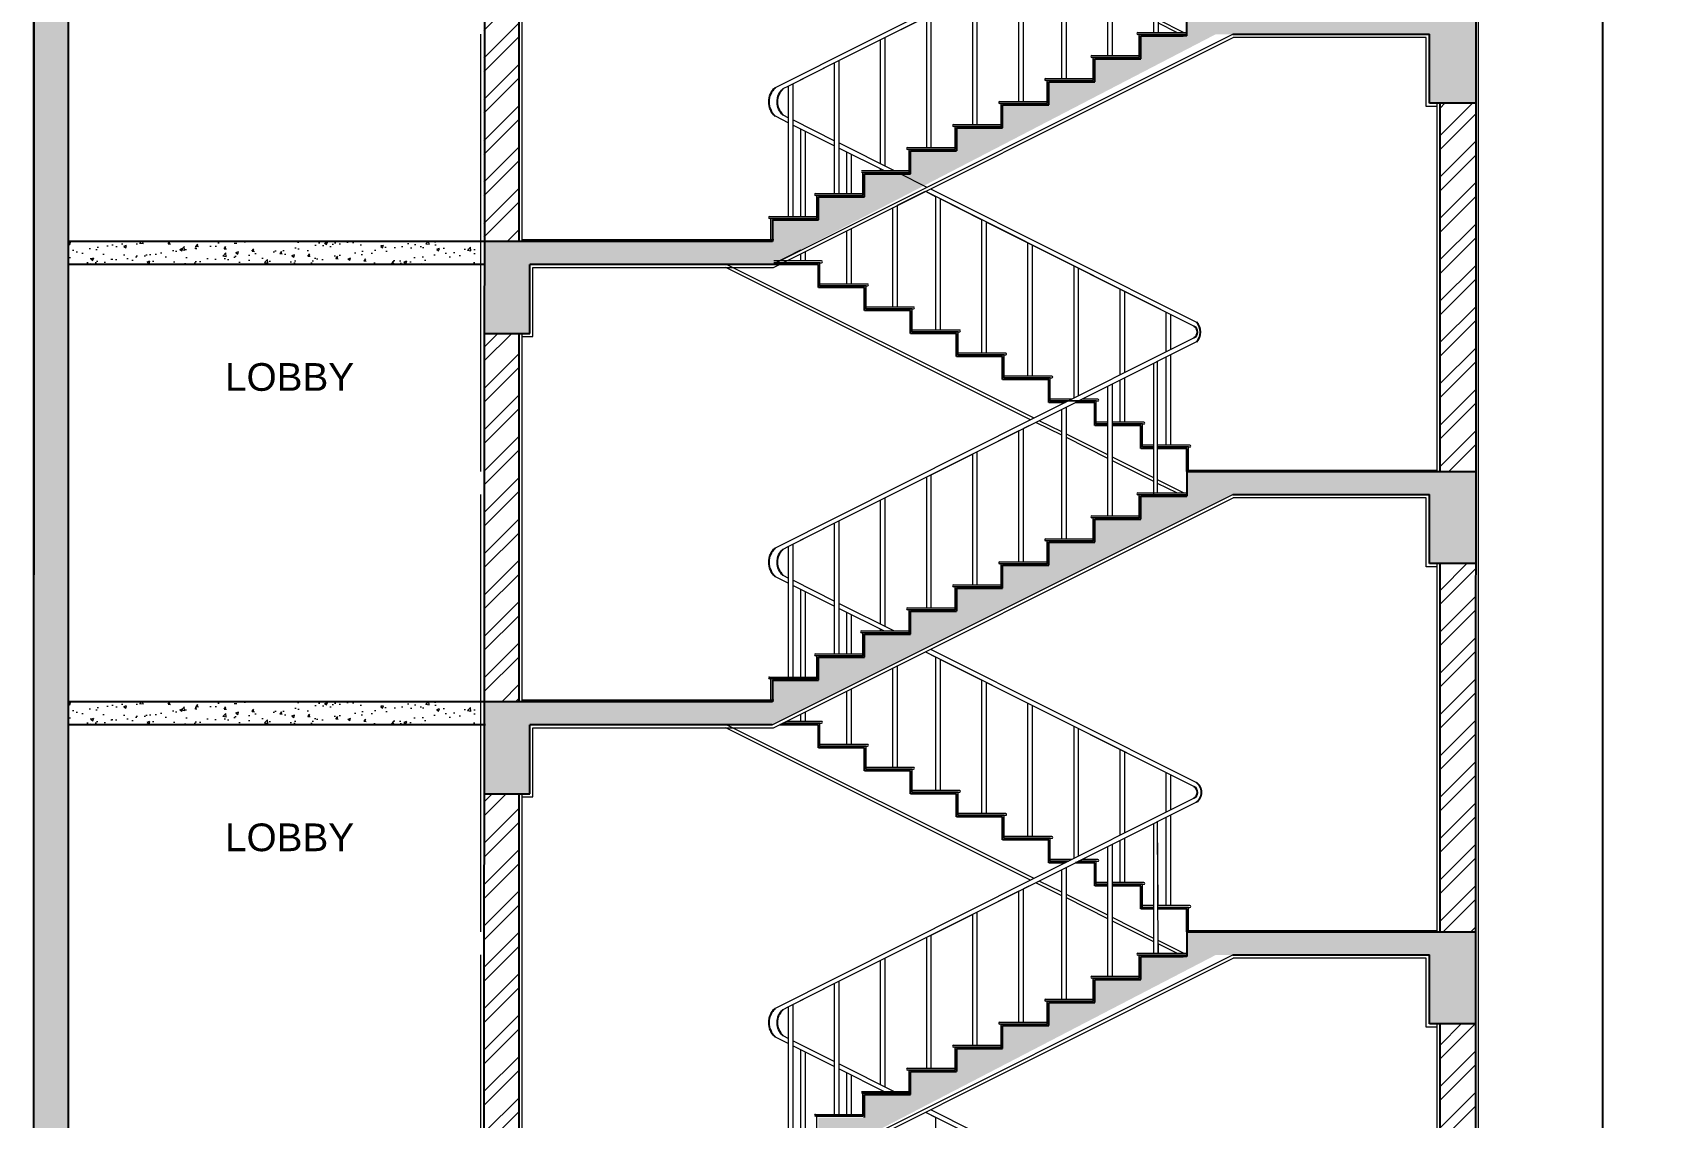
# Model space of a CAD drawing. Header units: metres. Extents: x 29392 to 32022, y 3934 to 33962.
# Drawn here: x 29749.95 to 29760.56, y 4089.69 to 4096.76 of the extents above; entities that cross this region are included whole.
import ezdxf

# ---------------------------------------------------------------- set-up
doc = ezdxf.new("R2010")
doc.units = ezdxf.units.M
for name, color, linetype, lineweight in [('HATCH', 250, 'Continuous', 13), ('Layer2', 7, 'Continuous', 5), ('PLASTER', 252, 'Continuous', 15)]:
    doc.layers.add(name, color=color, linetype=linetype, lineweight=lineweight)
doc.styles.get("Standard").update_dxf_attribs({"font": 'arial.ttf'})
doc.dimstyles.get("Standard").update_dxf_attribs({"dimtxt": 0.1, "dimasz": 0.18, "dimexe": 0.18, "dimexo": 0.0625, "dimgap": 0.09, "dimtad": 0, "dimtih": 1, "dimtoh": 1, "dimdec": 1, "dimzin": 0, "dimdsep": 46, "dimtxsty": 'Standard', "dimcen": 0.09, "dimadec": 0, "dimazin": 0, "dimtfac": 1, "dimtdec": 1, "dimtofl": 0, "dimtmove": 0, "dimatfit": 3, "dimfxl": 1, "dimtolj": 1, "dimtzin": 0, "dimarcsym": 0})
pattern_1 = [(45, (28953.65283, 3813.53923), (-0.13470384, 0.13470384), []), (45, (28953.74263, 3813.53923), (-0.13470384, 0.13470384), [])]

# ---------------------------------------------------------------- blocks, each defined once
blk = doc.blocks.new('*D276')
at = {"color": 0, "lineweight": -2, "transparency": 16777216}
for p, q in [((29759.433, 4102.828), (29760.357, 4102.828)), ((29760.177, 4102.648), (29760.177, 4080.645)), ((29760.177, 4057.955), (29760.177, 4079.957)), ((29759.433, 4057.775), (29760.357, 4057.775))]:
    blk.add_line(p, q, dxfattribs=at)
at = {"color": 0, "transparency": 16777216}
for points in [[(29760.147, 4102.648), (29760.207, 4102.648), (29760.177, 4102.828)], [(29760.147, 4057.955), (29760.207, 4057.955), (29760.177, 4057.775)]]:
    blk.add_solid(points, dxfattribs=at)
at = {"layer": 'Defpoints', "color": 0, "transparency": 16777216}
for p in [(29759.37, 4102.828), (29760.177, 4102.828), (29759.37, 4057.775)]:
    blk.add_point(p, dxfattribs=at)
at = {"color": 0, "transparency": 16777216, "insert": (29760.177, 4080.301), "char_height": 0.5, "attachment_point": 5}
blk.add_mtext('\\A1;45', dxfattribs=at)

msp = doc.modelspace()

# ---------------------------------------------------------------- hatches: boundary and pattern name
at = {"layer": 'HATCH', "transparency": 16777216}
h = msp.add_hatch(dxfattribs=at)
h.set_pattern_fill('ANSI32', color=256, scale=0.02)
h.set_pattern_definition(pattern_1)
h.paths.add_polyline_path([(29752.89, 4095.397), (29752.89, 4097.797), (29753.12, 4097.797), (29753.12, 4097.777), (29753.12, 4095.397)])
h.paths.add_polyline_path([(29752.89, 4098.397), (29752.89, 4100.357), (29753.12, 4100.357), (29753.12, 4100.777), (29753.12, 4098.397)])
h.paths.add_polyline_path([(29759.35, 4100.357), (29759.12, 4100.357), (29759.12, 4096.897), (29759.35, 4096.897)])
h.paths.add_polyline_path([(29759.35, 4102.897), (29759.206, 4102.907), (29759.12, 4102.907), (29759.12, 4102.897)])
h.paths.add_polyline_path([(29759.12, 4100.357), (29759.35, 4100.357), (29759.35, 4101.037), (29759.12, 4101.037)])
h = msp.add_hatch(dxfattribs=at)
h.set_pattern_fill('AR-CONC', color=256, scale=0.001)
h.set_pattern_definition([(50, (27799.91952, 3402.4453), (0.182184669, -0.015939086), [0.01905, -0.20955]), (355, (27799.91952, 3402.4453), (-0.035243421, 0.191056845), [0.01524, -0.167640584]), (100.451445, (27799.9347, 3402.44397), (0.146941247, 0.175117752), [0.016190009, -0.178090245]), (46.1842, (27799.91952, 3402.4961), (0.27107904, -0.042042328), [0.028575, -0.314325]), (96.635558, (27799.9421, 3402.4926), (0.237404134, 0.247426125), [0.024285023, -0.26713561]), (351.184151, (27799.91952, 3402.4961), (0.237404134, 0.247426125), [0.022859967, -0.251459732]), (21, (27799.94492, 3402.4834), (0.151614391, -0.102265198), [0.01905, -0.20955]), (326, (27799.94492, 3402.4834), (0.061802028, 0.184187966), [0.01524, -0.16764]), (71.451445, (27799.95755, 3402.47488), (0.21341642, 0.081922769), [0.016190009, -0.178089938]), (37.5, (27799.919516, 3402.4453), (0.0030886033, 0.0845550389), [0, -0.165608, 0, -0.17018, 0, -0.168275]), (7.5, (27799.91952, 3402.4453), (0.0668196625, 0.100180575), [0, -0.097028, 0, -0.161798, 0, -0.064135]), (327.5, (27799.862874, 3402.4453), (0.1355905952, -0.005728744), [0, -0.0635, 0, -0.19812, 0, -0.26289]), (317.5, (27799.83747, 3402.4453), (0.1481291814, 0.025426491), [0, -0.08255, 0, -0.131572, 0, -0.18669])])
h.paths.add_polyline_path([(29749.951, 4058.675), (29750.181, 4058.675), (29750.181, 4055.683), (29750.185, 4055.631), (29750.18, 4055.973), (29750.18, 4055.931), (29750.19, 4055.772), (29750.19, 4055.879), (29750.19, 4098.397), (29750.19, 4098.397), (29749.958, 4098.397)])
h = msp.add_hatch(dxfattribs=at)
h.set_pattern_fill('AR-CONC', color=256, scale=0.001)
h.set_pattern_definition([(50, (28953.65283, 3825.53923), (0.18218467, -0.015939086), [0.01905, -0.20955]), (355, (28953.65283, 3825.53923), (-0.03524342, 0.191056845), [0.01524, -0.167640584]), (100.451445, (28953.66801, 3825.5379), (0.146941247, 0.175117752), [0.01619001, -0.178090245]), (46.1842, (28953.65283, 3825.59003), (0.27107904, -0.04204233), [0.028575, -0.314325]), (96.635558, (28953.67542, 3825.58652), (0.23740413, 0.247426125), [0.02428502, -0.26713561]), (351.18415, (28953.65283, 3825.59003), (0.23740413, 0.24742612), [0.02285997, -0.25145973]), (21, (28953.67823, 3825.57733), (0.15161439, -0.102265198), [0.01905, -0.20955]), (326, (28953.67823, 3825.57733), (0.06180203, 0.184187966), [0.01524, -0.16764]), (71.451445, (28953.69087, 3825.5688), (0.21341642, 0.08192277), [0.01619001, -0.178089938]), (37.5, (28953.65283, 3825.53923), (0.0030886033, 0.084555039), [0, -0.165608, 0, -0.17018, 0, -0.168275]), (7.5, (28953.65283, 3825.53923), (0.0668196625, 0.100180575), [0, -0.097028, 0, -0.161798, 0, -0.064135]), (327.5, (28953.59619, 3825.53923), (0.135590595, -0.005728744), [0, -0.0635, 0, -0.19812, 0, -0.26289]), (317.5, (28953.57079, 3825.53923), (0.148129181, 0.025426491), [0, -0.08255, 0, -0.131572, 0, -0.18669])])
h.paths.add_polyline_path([(29759.05, 4096.747), (29757.659, 4096.747), (29754.77, 4095.247), (29753.19, 4095.247), (29753.19, 4094.797), (29752.89, 4094.797), (29752.89, 4095.397), (29754.77, 4095.397), (29754.77, 4095.537), (29755.07, 4095.537), (29755.07, 4095.687), (29755.37, 4095.687), (29755.37, 4095.837), (29755.67, 4095.837), (29755.67, 4095.945), (29755.67, 4095.987), (29755.97, 4095.987), (29755.97, 4096.137), (29756.27, 4096.137), (29756.27, 4096.287), (29756.57, 4096.287), (29756.57, 4096.437), (29756.87, 4096.437), (29756.87, 4096.587), (29757.17, 4096.587), (29757.17, 4096.737), (29757.47, 4096.737), (29757.47, 4096.897), (29757.48, 4096.897), (29759.35, 4096.897), (29759.35, 4096.297), (29759.05, 4096.297)])
h.paths.add_polyline_path([(29753.19, 4098.247), (29752.9, 4098.247), (29752.896, 4098.247), (29752.896, 4098.397), (29752.89, 4098.397), (29752.89, 4097.797), (29753.19, 4097.797)])
h = msp.add_hatch(dxfattribs=at)
h.set_pattern_fill('ANSI32', color=256, scale=0.02)
h.set_pattern_definition(pattern_1)
h.paths.add_polyline_path([(29759.35, 4093.897), (29759.12, 4093.897), (29759.12, 4096.297), (29759.35, 4096.297)])
h.paths.add_polyline_path([(29753.12, 4092.397), (29752.89, 4092.397), (29752.89, 4094.797), (29753.12, 4094.797), (29753.12, 4094.777)])
h.paths.add_polyline_path([(29752.89, 4091.797), (29753.12, 4091.797), (29753.12, 4091.777), (29753.12, 4089.397), (29752.89, 4089.397)])
h.paths.add_polyline_path([(29752.89, 4088.797), (29753.12, 4088.797), (29753.12, 4088.777), (29753.12, 4086.397), (29752.89, 4086.397)])
h.paths.add_polyline_path([(29759.35, 4087.897), (29759.12, 4087.897), (29759.12, 4090.297), (29759.35, 4090.297)])
h.paths.add_polyline_path([(29759.35, 4090.897), (29759.12, 4090.897), (29759.12, 4093.297), (29759.35, 4093.297)])
h.paths.add_polyline_path([(29759.35, 4084.897), (29759.12, 4084.897), (29759.12, 4087.297), (29759.35, 4087.297)])
h.paths.add_polyline_path([(29759.12, 4084.297), (29759.35, 4084.297), (29759.35, 4081.897), (29759.12, 4081.897)])
h.paths.add_polyline_path([(29752.89, 4082.797), (29753.12, 4082.797), (29753.12, 4081.447), (29752.89, 4081.447)])
h.paths.add_polyline_path([(29752.89, 4085.797), (29753.12, 4085.797), (29753.12, 4085.777), (29753.12, 4083.397), (29752.89, 4083.397)])
h = msp.add_hatch(dxfattribs=at)
h.set_pattern_fill('AR-CONC', color=256, scale=0.001)
h.set_pattern_definition([(50, (27799.91952, 3375.4453), (0.182184669, -0.015939086), [0.01905, -0.20955]), (355, (27799.91952, 3375.4453), (-0.035243421, 0.191056845), [0.01524, -0.167640584]), (100.451445, (27799.9347, 3375.44397), (0.146941247, 0.175117752), [0.016190009, -0.178090245]), (46.1842, (27799.91952, 3375.4961), (0.27107904, -0.042042328), [0.028575, -0.314325]), (96.635558, (27799.9421, 3375.4926), (0.237404134, 0.247426125), [0.024285023, -0.26713561]), (351.184151, (27799.91952, 3375.4961), (0.237404134, 0.247426125), [0.022859967, -0.251459732]), (21, (27799.94492, 3375.4834), (0.151614391, -0.102265198), [0.01905, -0.20955]), (326, (27799.94492, 3375.4834), (0.061802028, 0.184187966), [0.01524, -0.16764]), (71.451445, (27799.95755, 3375.47488), (0.21341642, 0.081922769), [0.016190009, -0.178089938]), (37.5, (27799.919516, 3375.4453), (0.0030886033, 0.0845550389), [0, -0.165608, 0, -0.17018, 0, -0.168275]), (7.5, (27799.91952, 3375.4453), (0.0668196625, 0.100180575), [0, -0.097028, 0, -0.161798, 0, -0.064135]), (327.5, (27799.862874, 3375.4453), (0.1355905952, -0.005728744), [0, -0.0635, 0, -0.19812, 0, -0.26289]), (317.5, (27799.83747, 3375.4453), (0.1481291814, 0.025426491), [0, -0.08255, 0, -0.131572, 0, -0.18669])])
h.paths.add_polyline_path([(29750.19, 4095.397), (29752.88, 4095.397), (29752.88, 4095.247), (29750.19, 4095.247)])
h = msp.add_hatch(dxfattribs=at)
h.set_pattern_fill('AR-CONC', color=256, scale=0.001)
h.set_pattern_definition([(50, (28953.65283, 3819.53923), (0.18218467, -0.015939086), [0.01905, -0.20955]), (355, (28953.65283, 3819.53923), (-0.03524342, 0.191056845), [0.01524, -0.167640584]), (100.451445, (28953.66801, 3819.5379), (0.146941247, 0.175117752), [0.01619001, -0.178090245]), (46.1842, (28953.65283, 3819.59003), (0.27107904, -0.04204233), [0.028575, -0.314325]), (96.635558, (28953.67542, 3819.58652), (0.23740413, 0.247426125), [0.02428502, -0.26713561]), (351.18415, (28953.65283, 3819.59003), (0.23740413, 0.24742612), [0.02285997, -0.25145973]), (21, (28953.67823, 3819.57733), (0.15161439, -0.102265198), [0.01905, -0.20955]), (326, (28953.67823, 3819.57733), (0.06180203, 0.184187966), [0.01524, -0.16764]), (71.451445, (28953.69087, 3819.5688), (0.21341642, 0.08192277), [0.01619001, -0.178089938]), (37.5, (28953.65283, 3819.53923), (0.0030886033, 0.084555039), [0, -0.165608, 0, -0.17018, 0, -0.168275]), (7.5, (28953.65283, 3819.53923), (0.0668196625, 0.100180575), [0, -0.097028, 0, -0.161798, 0, -0.064135]), (327.5, (28953.59619, 3819.53923), (0.135590595, -0.005728744), [0, -0.0635, 0, -0.19812, 0, -0.26289]), (317.5, (28953.57079, 3819.53923), (0.148129181, 0.025426491), [0, -0.08255, 0, -0.131572, 0, -0.18669])])
h.paths.add_polyline_path([(29759.05, 4090.747), (29757.659, 4090.747), (29754.77, 4089.247), (29753.19, 4089.247), (29753.19, 4088.797), (29752.89, 4088.797), (29752.89, 4089.397), (29754.77, 4089.397), (29754.77, 4089.537), (29755.07, 4089.537), (29755.07, 4089.687), (29755.37, 4089.687), (29755.37, 4089.837), (29755.67, 4089.837), (29755.67, 4089.945), (29755.67, 4089.987), (29755.97, 4089.987), (29755.97, 4090.137), (29756.27, 4090.137), (29756.27, 4090.287), (29756.57, 4090.287), (29756.57, 4090.437), (29756.87, 4090.437), (29756.87, 4090.587), (29757.17, 4090.587), (29757.17, 4090.737), (29757.47, 4090.737), (29757.47, 4090.897), (29757.48, 4090.897), (29759.35, 4090.897), (29759.35, 4090.297), (29759.05, 4090.297)])
h.paths.add_polyline_path([(29759.05, 4093.747), (29757.769, 4093.747), (29754.769, 4092.247), (29753.19, 4092.247), (29753.19, 4091.797), (29752.89, 4091.797), (29752.89, 4092.397), (29754.77, 4092.397), (29754.78, 4092.407), (29754.77, 4092.407), (29754.77, 4092.537), (29755.07, 4092.537), (29755.07, 4092.687), (29755.37, 4092.687), (29755.37, 4092.837), (29755.67, 4092.837), (29755.67, 4092.945), (29755.67, 4092.987), (29755.97, 4092.987), (29755.97, 4093.137), (29756.27, 4093.137), (29756.27, 4093.287), (29756.57, 4093.287), (29756.57, 4093.437), (29756.87, 4093.437), (29756.87, 4093.587), (29757.17, 4093.587), (29757.17, 4093.737), (29757.445, 4093.737), (29757.47, 4093.737), (29757.47, 4093.897), (29759.35, 4093.897), (29759.35, 4093.297), (29759.05, 4093.297)])
h = msp.add_hatch(dxfattribs=at)
h.set_pattern_fill('AR-CONC', color=256, scale=0.001)
h.set_pattern_definition([(50, (27799.91952, 3372.4453), (0.182184669, -0.015939086), [0.01905, -0.20955]), (355, (27799.91952, 3372.4453), (-0.035243421, 0.191056845), [0.01524, -0.167640584]), (100.451445, (27799.9347, 3372.44397), (0.146941247, 0.175117752), [0.016190009, -0.178090245]), (46.1842, (27799.91952, 3372.4961), (0.27107904, -0.042042328), [0.028575, -0.314325]), (96.635558, (27799.9421, 3372.4926), (0.237404134, 0.247426125), [0.024285023, -0.26713561]), (351.184151, (27799.91952, 3372.4961), (0.237404134, 0.247426125), [0.022859967, -0.251459732]), (21, (27799.94492, 3372.4834), (0.151614391, -0.102265198), [0.01905, -0.20955]), (326, (27799.94492, 3372.4834), (0.061802028, 0.184187966), [0.01524, -0.16764]), (71.451445, (27799.95755, 3372.47488), (0.21341642, 0.081922769), [0.016190009, -0.178089938]), (37.5, (27799.919516, 3372.4453), (0.0030886033, 0.0845550389), [0, -0.165608, 0, -0.17018, 0, -0.168275]), (7.5, (27799.91952, 3372.4453), (0.0668196625, 0.100180575), [0, -0.097028, 0, -0.161798, 0, -0.064135]), (327.5, (27799.862874, 3372.4453), (0.1355905952, -0.005728744), [0, -0.0635, 0, -0.19812, 0, -0.26289]), (317.5, (27799.83747, 3372.4453), (0.1481291814, 0.025426491), [0, -0.08255, 0, -0.131572, 0, -0.18669])])
h.paths.add_polyline_path([(29750.19, 4092.397), (29752.88, 4092.397), (29752.88, 4092.247), (29750.19, 4092.247)])

# ---------------------------------------------------------------- linework, layer by layer
at = {"transparency": 16777216}
for p, q in [((29752.89, 4081.447), (29752.898, 4102.828)), ((29759.35, 4081.897), (29759.358, 4102.813)), ((29749.957, 4099.595), (29749.95, 4057.775)), ((29749.958, 4099.595), (29749.951, 4058.675)), ((29750.183, 4099.595), (29750.181, 4057.557)), ((29753.12, 4095.397), (29753.12, 4097.797)), ((29757.47, 4096.737), (29757.47, 4096.897)), ((29757.17, 4096.587), (29757.17, 4096.737)), ((29757.17, 4096.737), (29757.445, 4096.737)), ((29757.47, 4096.737), (29757.445, 4096.737)), ((29757.769, 4096.747), (29759.05, 4096.747)), ((29759.05, 4096.297), (29759.05, 4096.747)), ((29756.87, 4096.437), (29756.87, 4096.587)), ((29756.87, 4096.587), (29757.17, 4096.587)), ((29756.57, 4096.287), (29756.57, 4096.437)), ((29756.57, 4096.437), (29756.87, 4096.437)), ((29759.35, 4096.297), (29759.05, 4096.297)), ((29759.12, 4093.897), (29759.12, 4096.297)), ((29756.27, 4096.137), (29756.27, 4096.287)), ((29756.27, 4096.287), (29756.57, 4096.287)), ((29755.97, 4096.137), (29756.27, 4096.137)), ((29755.97, 4096.137), (29755.97, 4095.987)), ((29755.67, 4095.945), (29755.67, 4095.987)), ((29755.67, 4095.987), (29755.97, 4095.987)), ((29755.67, 4095.837), (29755.67, 4095.945)), ((29755.37, 4095.687), (29755.37, 4095.837)), ((29755.37, 4095.837), (29755.67, 4095.837)), ((29755.07, 4095.537), (29755.07, 4095.687)), ((29755.07, 4095.687), (29755.37, 4095.687)), ((29755.07, 4095.687), (29755.37, 4095.687)), ((29754.77, 4095.537), (29754.77, 4095.397)), ((29754.77, 4095.537), (29755.07, 4095.537)), ((29752.9, 4095.397), (29750.19, 4095.397)), ((29754.77, 4095.397), (29752.89, 4095.397)), ((29752.9, 4095.247), (29750.19, 4095.247)), ((29754.769, 4095.247), (29753.19, 4095.247)), ((29753.19, 4094.797), (29753.19, 4095.247)), ((29755.07, 4095.247), (29754.77, 4095.247)), ((29755.07, 4095.097), (29755.07, 4095.247)), ((29755.37, 4095.097), (29755.07, 4095.097)), ((29755.37, 4094.947), (29755.37, 4095.097)), ((29755.67, 4094.947), (29755.37, 4094.947)), ((29755.67, 4094.797), (29755.67, 4094.947)), ((29752.89, 4094.797), (29753.19, 4094.797)), ((29753.12, 4092.397), (29753.12, 4094.797)), ((29755.97, 4094.797), (29755.67, 4094.797)), ((29755.97, 4094.647), (29755.97, 4094.797)), ((29756.27, 4094.647), (29755.97, 4094.647)), ((29756.27, 4094.497), (29756.27, 4094.647)), ((29756.57, 4094.497), (29756.27, 4094.497)), ((29756.57, 4094.347), (29756.57, 4094.497)), ((29756.678, 4094.347), (29756.57, 4094.347)), ((29756.87, 4094.347), (29756.745, 4094.347)), ((29756.87, 4094.197), (29756.87, 4094.347)), ((29756.955, 4094.197), (29756.87, 4094.197)), ((29757.17, 4094.197), (29756.985, 4094.197)), ((29757.17, 4094.047), (29757.17, 4094.197)), ((29757.255, 4094.047), (29757.17, 4094.047)), ((29757.47, 4094.047), (29757.279, 4094.047)), ((29757.47, 4093.897), (29757.47, 4094.047)), ((29757.47, 4093.897), (29759.35, 4093.897)), ((29757.47, 4093.897), (29757.47, 4093.737)), ((29757.17, 4093.587), (29757.17, 4093.737)), ((29757.17, 4093.737), (29757.47, 4093.737)), ((29757.769, 4093.747), (29759.05, 4093.747)), ((29759.05, 4093.297), (29759.05, 4093.747)), ((29756.87, 4093.437), (29756.87, 4093.587)), ((29756.87, 4093.587), (29757.17, 4093.587)), ((29756.57, 4093.287), (29756.57, 4093.437)), ((29756.57, 4093.437), (29756.87, 4093.437)), ((29756.27, 4093.137), (29756.27, 4093.287)), ((29756.27, 4093.287), (29756.57, 4093.287)), ((29759.35, 4093.297), (29759.05, 4093.297)), ((29759.12, 4090.897), (29759.12, 4093.297)), ((29755.97, 4093.137), (29756.27, 4093.137)), ((29755.97, 4093.137), (29755.97, 4092.987)), ((29755.67, 4092.945), (29755.67, 4092.987)), ((29755.67, 4092.987), (29755.97, 4092.987)), ((29755.67, 4092.837), (29755.67, 4092.945)), ((29755.37, 4092.687), (29755.37, 4092.837)), ((29755.37, 4092.837), (29755.67, 4092.837)), ((29755.07, 4092.537), (29755.07, 4092.687)), ((29755.07, 4092.687), (29755.37, 4092.687)), ((29754.77, 4092.537), (29754.77, 4092.397)), ((29754.77, 4092.537), (29755.07, 4092.537)), ((29752.9, 4092.397), (29750.19, 4092.397)), ((29754.77, 4092.397), (29752.89, 4092.397)), ((29752.9, 4092.247), (29750.19, 4092.247)), ((29754.769, 4092.247), (29753.19, 4092.247)), ((29753.19, 4091.797), (29753.19, 4092.247)), ((29755.07, 4092.247), (29754.818, 4092.247)), ((29755.07, 4092.097), (29755.07, 4092.247)), ((29755.37, 4092.097), (29755.07, 4092.097)), ((29755.37, 4091.947), (29755.37, 4092.097)), ((29755.67, 4091.947), (29755.37, 4091.947)), ((29755.67, 4091.797), (29755.67, 4091.947)), ((29752.89, 4091.797), (29753.19, 4091.797)), ((29753.12, 4089.397), (29753.12, 4091.797)), ((29755.97, 4091.797), (29755.67, 4091.797)), ((29755.97, 4091.647), (29755.97, 4091.797)), ((29756.27, 4091.647), (29755.97, 4091.647)), ((29756.27, 4091.497), (29756.27, 4091.647)), ((29756.57, 4091.497), (29756.27, 4091.497)), ((29756.57, 4091.347), (29756.57, 4091.497)), ((29756.678, 4091.347), (29756.57, 4091.347)), ((29756.87, 4091.347), (29756.745, 4091.347)), ((29756.87, 4091.197), (29756.87, 4091.347)), ((29756.955, 4091.197), (29756.87, 4091.197)), ((29757.17, 4091.197), (29756.985, 4091.197)), ((29757.17, 4091.047), (29757.17, 4091.197)), ((29757.255, 4091.047), (29757.17, 4091.047)), ((29757.47, 4091.047), (29757.282, 4091.047)), ((29757.47, 4090.897), (29757.47, 4091.047)), ((29757.47, 4090.897), (29759.35, 4090.897)), ((29757.47, 4090.897), (29757.47, 4090.737)), ((29757.17, 4090.587), (29757.17, 4090.737)), ((29757.17, 4090.737), (29757.445, 4090.737)), ((29757.47, 4090.737), (29757.445, 4090.737)), ((29757.769, 4090.747), (29759.05, 4090.747)), ((29759.05, 4090.297), (29759.05, 4090.747)), ((29756.87, 4090.437), (29756.87, 4090.587)), ((29756.87, 4090.587), (29757.17, 4090.587)), ((29756.57, 4090.287), (29756.57, 4090.437)), ((29756.57, 4090.437), (29756.87, 4090.437)), ((29756.27, 4090.137), (29756.27, 4090.287)), ((29756.27, 4090.287), (29756.57, 4090.287)), ((29759.35, 4090.297), (29759.05, 4090.297)), ((29759.12, 4087.897), (29759.12, 4090.297)), ((29755.97, 4090.137), (29756.27, 4090.137)), ((29755.97, 4090.137), (29755.97, 4089.987)), ((29755.67, 4089.945), (29755.67, 4089.987)), ((29755.67, 4089.987), (29755.97, 4089.987)), ((29755.67, 4089.837), (29755.67, 4089.945)), ((29755.37, 4089.687), (29755.37, 4089.837)), ((29755.37, 4089.837), (29755.67, 4089.837))]:
    msp.add_line(p, q, dxfattribs=at)
for centre, radius, start, end in [((29754.87, 4096.306), 0.124, 132.0013, 227.9987), ((29754.916, 4096.306), 0.115, 133.3806, 226.6194), ((29757.495, 4094.806), 0.0442, 300.4225, 59.7473), ((29757.469, 4094.806), 0.0901, 314.5661, 45.4339), ((29754.87, 4093.306), 0.124, 132.0013, 227.9987), ((29754.916, 4093.306), 0.115, 133.3806, 226.6194), ((29757.495, 4091.806), 0.0442, 300.4225, 59.7473), ((29757.486, 4091.806), 0.0792, 305.8423, 54.1577), ((29754.87, 4090.306), 0.124, 132.0013, 227.9987), ((29754.916, 4090.306), 0.115, 133.3806, 226.6194)]:
    msp.add_arc(centre, radius, start, end, dxfattribs=at)
at = {"layer": 'Layer2', "transparency": 16777216}
for p, q in [((29757.449, 4096.758), (29757.285, 4096.84)), ((29754.77, 4095.247), (29757.769, 4096.747)), ((29754.769, 4095.247), (29754.955, 4095.341)), ((29756.475, 4094.245), (29754.471, 4095.247)), ((29756.655, 4094.155), (29756.508, 4094.228)), ((29756.955, 4094.005), (29756.685, 4094.14)), ((29757.255, 4093.855), (29756.985, 4093.99)), ((29757.449, 4093.758), (29757.279, 4093.843)), ((29754.769, 4092.247), (29757.769, 4093.747)), ((29756.475, 4091.245), (29754.471, 4092.247)), ((29756.655, 4091.155), (29756.508, 4091.228)), ((29756.955, 4091.005), (29756.685, 4091.14)), ((29757.255, 4090.855), (29756.985, 4090.99)), ((29757.449, 4090.758), (29757.283, 4090.841)), ((29754.769, 4089.247), (29757.769, 4090.747))]:
    msp.add_line(p, q, dxfattribs=at)
at = {"layer": 'PLASTER', "transparency": 16777216}
for p, q in [((29759.37, 4081.897), (29759.37, 4102.828)), ((29759.37, 4081.897), (29759.37, 4100.357)), ((29753.14, 4095.397), (29753.14, 4097.797)), ((29752.87, 4093.897), (29752.87, 4096.747)), ((29752.87, 4093.897), (29752.87, 4096.747)), ((29754.778, 4095.227), (29757.771, 4096.726)), ((29757.15, 4096.758), (29757.47, 4096.758)), ((29757.47, 4096.746), (29757.15, 4096.746)), ((29757.16, 4096.596), (29757.16, 4096.746)), ((29757.16, 4096.746), (29757.47, 4096.746)), ((29757.405, 4096.758), (29757.285, 4096.818)), ((29759.03, 4096.726), (29757.771, 4096.726)), ((29759.03, 4096.276), (29759.03, 4096.726)), ((29756.85, 4096.608), (29757.16, 4096.608)), ((29757.16, 4096.596), (29756.85, 4096.596)), ((29756.86, 4096.446), (29756.86, 4096.596)), ((29756.86, 4096.596), (29757.16, 4096.596)), ((29756.55, 4096.458), (29756.86, 4096.458)), ((29756.86, 4096.446), (29756.55, 4096.446)), ((29756.56, 4096.296), (29756.56, 4096.446)), ((29756.56, 4096.446), (29756.86, 4096.446)), ((29756.25, 4096.308), (29756.56, 4096.308)), ((29756.56, 4096.296), (29756.25, 4096.296)), ((29756.26, 4096.146), (29756.26, 4096.296)), ((29756.26, 4096.296), (29756.56, 4096.296)), ((29759.1, 4093.897), (29759.1, 4096.297)), ((29759.1, 4096.276), (29759.03, 4096.276)), ((29755.95, 4096.158), (29756.26, 4096.158)), ((29756.26, 4096.146), (29755.95, 4096.146)), ((29755.96, 4095.996), (29755.96, 4096.146)), ((29755.96, 4096.146), (29756.26, 4096.146)), ((29755.65, 4096.008), (29755.96, 4096.008)), ((29755.96, 4095.996), (29755.65, 4095.996)), ((29755.66, 4095.846), (29755.66, 4095.996)), ((29755.66, 4095.996), (29755.96, 4095.996)), ((29755.35, 4095.858), (29755.66, 4095.858)), ((29755.66, 4095.846), (29755.35, 4095.846)), ((29755.36, 4095.696), (29755.36, 4095.846)), ((29755.36, 4095.846), (29755.66, 4095.846)), ((29755.05, 4095.708), (29755.36, 4095.708)), ((29755.05, 4095.708), (29755.285, 4095.708)), ((29755.36, 4095.696), (29755.05, 4095.696)), ((29755.36, 4095.696), (29755.05, 4095.696)), ((29755.06, 4095.546), (29755.06, 4095.696)), ((29755.06, 4095.696), (29755.36, 4095.696)), ((29755.06, 4095.696), (29755.36, 4095.696)), ((29755.585, 4095.632), (29755.767, 4095.723)), ((29754.75, 4095.558), (29755.06, 4095.558)), ((29755.06, 4095.546), (29754.75, 4095.546)), ((29754.758, 4095.546), (29754.758, 4095.407)), ((29754.76, 4095.546), (29755.06, 4095.546)), ((29754.78, 4095.407), (29753.14, 4095.407)), ((29754.778, 4095.227), (29754.955, 4095.316)), ((29755.09, 4095.269), (29754.78, 4095.269)), ((29755.08, 4095.257), (29754.78, 4095.257)), ((29754.78, 4095.257), (29755.09, 4095.257)), ((29755.08, 4095.107), (29755.08, 4095.257)), ((29753.21, 4094.777), (29753.21, 4095.227)), ((29753.21, 4095.227), (29754.778, 4095.227)), ((29756.452, 4094.234), (29754.467, 4095.227)), ((29755.39, 4095.119), (29755.08, 4095.119)), ((29755.38, 4095.107), (29755.08, 4095.107)), ((29755.08, 4095.107), (29755.39, 4095.107)), ((29755.38, 4094.957), (29755.38, 4095.107)), ((29755.69, 4094.969), (29755.38, 4094.969)), ((29755.68, 4094.957), (29755.38, 4094.957)), ((29755.38, 4094.957), (29755.69, 4094.957)), ((29755.68, 4094.807), (29755.68, 4094.957)), ((29755.99, 4094.819), (29755.68, 4094.819)), ((29753.12, 4094.797), (29753.12, 4094.777)), ((29753.14, 4092.397), (29753.14, 4094.797)), ((29753.14, 4094.777), (29753.21, 4094.777)), ((29755.98, 4094.807), (29755.68, 4094.807)), ((29755.68, 4094.807), (29755.99, 4094.807)), ((29755.98, 4094.657), (29755.98, 4094.807)), ((29756.29, 4094.669), (29755.98, 4094.669)), ((29756.28, 4094.657), (29755.98, 4094.657)), ((29755.98, 4094.657), (29756.29, 4094.657)), ((29756.28, 4094.507), (29756.28, 4094.657)), ((29756.59, 4094.519), (29756.28, 4094.519)), ((29756.58, 4094.507), (29756.28, 4094.507)), ((29756.28, 4094.507), (29756.59, 4094.507)), ((29756.58, 4094.357), (29756.58, 4094.507)), ((29756.722, 4094.369), (29756.58, 4094.369)), ((29756.88, 4094.357), (29756.58, 4094.357)), ((29756.58, 4094.357), (29756.89, 4094.357)), ((29756.89, 4094.369), (29756.789, 4094.369)), ((29756.88, 4094.207), (29756.88, 4094.357)), ((29756.655, 4094.133), (29756.486, 4094.217)), ((29756.955, 4094.219), (29756.88, 4094.219)), ((29756.955, 4094.207), (29756.88, 4094.207)), ((29756.88, 4094.207), (29756.955, 4094.207)), ((29757.19, 4094.219), (29756.985, 4094.219)), ((29757.18, 4094.207), (29756.985, 4094.207)), ((29756.985, 4094.207), (29757.19, 4094.207)), ((29757.18, 4094.057), (29757.18, 4094.207)), ((29756.955, 4093.982), (29756.685, 4094.118)), ((29757.255, 4094.069), (29757.18, 4094.069)), ((29757.49, 4094.069), (29757.279, 4094.069)), ((29757.255, 4093.832), (29756.985, 4093.967)), ((29757.255, 4094.057), (29757.18, 4094.057)), ((29757.18, 4094.057), (29757.255, 4094.057)), ((29757.48, 4094.057), (29757.279, 4094.057)), ((29757.279, 4094.057), (29757.49, 4094.057)), ((29757.48, 4093.897), (29757.48, 4094.057)), ((29757.47, 4093.906), (29759.1, 4093.906)), ((29757.15, 4093.758), (29757.47, 4093.758)), ((29757.405, 4093.758), (29757.279, 4093.82)), ((29752.87, 4090.897), (29752.87, 4093.747)), ((29752.87, 4090.897), (29752.87, 4093.747)), ((29754.778, 4092.227), (29757.771, 4093.726)), ((29757.47, 4093.746), (29757.15, 4093.746)), ((29757.16, 4093.596), (29757.16, 4093.746)), ((29757.16, 4093.746), (29757.47, 4093.746)), ((29759.03, 4093.726), (29757.771, 4093.726)), ((29759.03, 4093.276), (29759.03, 4093.726)), ((29756.85, 4093.608), (29757.16, 4093.608)), ((29757.16, 4093.596), (29756.85, 4093.596)), ((29756.86, 4093.446), (29756.86, 4093.596)), ((29756.86, 4093.596), (29757.16, 4093.596)), ((29756.55, 4093.458), (29756.86, 4093.458)), ((29756.86, 4093.446), (29756.55, 4093.446)), ((29756.56, 4093.296), (29756.56, 4093.446)), ((29756.56, 4093.446), (29756.86, 4093.446)), ((29756.25, 4093.308), (29756.56, 4093.308)), ((29756.56, 4093.296), (29756.25, 4093.296)), ((29756.26, 4093.146), (29756.26, 4093.296)), ((29756.26, 4093.296), (29756.56, 4093.296)), ((29759.1, 4093.276), (29759.03, 4093.276)), ((29759.1, 4090.897), (29759.1, 4093.297)), ((29755.95, 4093.158), (29756.26, 4093.158)), ((29756.26, 4093.146), (29755.95, 4093.146)), ((29755.96, 4092.996), (29755.96, 4093.146)), ((29755.96, 4093.146), (29756.26, 4093.146)), ((29755.65, 4093.008), (29755.96, 4093.008)), ((29755.96, 4092.996), (29755.65, 4092.996)), ((29755.66, 4092.846), (29755.66, 4092.996)), ((29755.66, 4092.996), (29755.96, 4092.996)), ((29755.35, 4092.858), (29755.66, 4092.858)), ((29755.66, 4092.846), (29755.35, 4092.846)), ((29755.36, 4092.696), (29755.36, 4092.846)), ((29755.36, 4092.846), (29755.66, 4092.846)), ((29755.05, 4092.708), (29755.36, 4092.708)), ((29755.36, 4092.696), (29755.05, 4092.696)), ((29755.06, 4092.546), (29755.06, 4092.696)), ((29755.06, 4092.696), (29755.36, 4092.696)), ((29754.75, 4092.558), (29755.06, 4092.558)), ((29755.06, 4092.546), (29754.75, 4092.546)), ((29754.758, 4092.546), (29754.758, 4092.407)), ((29754.76, 4092.546), (29755.06, 4092.546)), ((29754.78, 4092.407), (29753.14, 4092.407)), ((29755.09, 4092.269), (29754.862, 4092.269)), ((29753.21, 4091.777), (29753.21, 4092.227)), ((29753.21, 4092.227), (29754.778, 4092.227)), ((29756.452, 4091.234), (29754.467, 4092.227)), ((29755.08, 4092.257), (29754.838, 4092.257)), ((29754.838, 4092.257), (29755.09, 4092.257)), ((29755.08, 4092.107), (29755.08, 4092.257)), ((29755.39, 4092.119), (29755.08, 4092.119)), ((29755.38, 4092.107), (29755.08, 4092.107)), ((29755.08, 4092.107), (29755.39, 4092.107)), ((29755.38, 4091.957), (29755.38, 4092.107)), ((29755.69, 4091.969), (29755.38, 4091.969)), ((29755.68, 4091.957), (29755.38, 4091.957)), ((29755.38, 4091.957), (29755.69, 4091.957)), ((29755.68, 4091.807), (29755.68, 4091.957)), ((29753.12, 4091.797), (29753.12, 4091.777)), ((29753.14, 4089.397), (29753.14, 4091.797)), ((29753.14, 4091.777), (29753.21, 4091.777)), ((29755.99, 4091.819), (29755.68, 4091.819)), ((29755.98, 4091.807), (29755.68, 4091.807)), ((29755.68, 4091.807), (29755.99, 4091.807)), ((29755.98, 4091.657), (29755.98, 4091.807)), ((29756.29, 4091.669), (29755.98, 4091.669)), ((29756.28, 4091.657), (29755.98, 4091.657)), ((29755.98, 4091.657), (29756.29, 4091.657)), ((29756.28, 4091.507), (29756.28, 4091.657)), ((29756.59, 4091.519), (29756.28, 4091.519)), ((29756.58, 4091.507), (29756.28, 4091.507)), ((29756.28, 4091.507), (29756.59, 4091.507)), ((29756.58, 4091.357), (29756.58, 4091.507)), ((29756.722, 4091.369), (29756.58, 4091.369)), ((29756.698, 4091.357), (29756.58, 4091.357)), ((29756.58, 4091.357), (29756.698, 4091.357)), ((29756.88, 4091.357), (29756.765, 4091.357)), ((29756.765, 4091.357), (29756.89, 4091.357)), ((29756.89, 4091.369), (29756.789, 4091.369)), ((29756.88, 4091.207), (29756.88, 4091.357)), ((29756.655, 4091.133), (29756.486, 4091.217)), ((29756.955, 4091.219), (29756.88, 4091.219)), ((29756.955, 4091.207), (29756.88, 4091.207)), ((29756.88, 4091.207), (29756.955, 4091.207)), ((29757.19, 4091.219), (29756.985, 4091.219)), ((29757.18, 4091.207), (29756.985, 4091.207)), ((29756.985, 4091.207), (29757.19, 4091.207)), ((29757.18, 4091.057), (29757.18, 4091.207)), ((29756.955, 4090.982), (29756.685, 4091.118)), ((29757.255, 4091.069), (29757.18, 4091.069)), ((29757.255, 4091.057), (29757.18, 4091.057)), ((29757.18, 4091.057), (29757.255, 4091.057)), ((29757.49, 4091.069), (29757.282, 4091.069)), ((29757.48, 4091.057), (29757.282, 4091.057)), ((29757.282, 4091.057), (29757.49, 4091.057)), ((29757.48, 4090.897), (29757.48, 4091.057)), ((29757.255, 4090.832), (29756.985, 4090.967)), ((29757.47, 4090.906), (29759.1, 4090.906)), ((29757.405, 4090.758), (29757.283, 4090.819)), ((29752.87, 4087.897), (29752.87, 4090.747)), ((29752.87, 4087.897), (29752.87, 4090.747)), ((29754.778, 4089.227), (29757.771, 4090.726)), ((29757.15, 4090.758), (29757.47, 4090.758)), ((29757.47, 4090.746), (29757.15, 4090.746)), ((29757.16, 4090.596), (29757.16, 4090.746)), ((29757.16, 4090.746), (29757.47, 4090.746)), ((29757.449, 4090.758), (29757.47, 4090.758)), ((29759.03, 4090.726), (29757.771, 4090.726)), ((29759.03, 4090.276), (29759.03, 4090.726)), ((29756.85, 4090.608), (29757.16, 4090.608)), ((29757.16, 4090.596), (29756.85, 4090.596)), ((29756.86, 4090.446), (29756.86, 4090.596)), ((29756.86, 4090.596), (29757.16, 4090.596)), ((29756.55, 4090.458), (29756.86, 4090.458)), ((29756.86, 4090.446), (29756.55, 4090.446)), ((29756.56, 4090.296), (29756.56, 4090.446)), ((29756.56, 4090.446), (29756.86, 4090.446)), ((29756.25, 4090.308), (29756.56, 4090.308)), ((29756.56, 4090.296), (29756.25, 4090.296)), ((29756.26, 4090.146), (29756.26, 4090.296)), ((29756.26, 4090.296), (29756.56, 4090.296)), ((29759.1, 4090.276), (29759.03, 4090.276)), ((29759.1, 4087.897), (29759.1, 4090.297)), ((29755.95, 4090.158), (29756.26, 4090.158)), ((29756.26, 4090.146), (29755.95, 4090.146)), ((29755.96, 4089.996), (29755.96, 4090.146)), ((29755.96, 4090.146), (29756.26, 4090.146)), ((29755.65, 4090.008), (29755.96, 4090.008)), ((29755.96, 4089.996), (29755.65, 4089.996)), ((29755.66, 4089.846), (29755.66, 4089.996)), ((29755.66, 4089.996), (29755.96, 4089.996)), ((29755.35, 4089.858), (29755.66, 4089.858)), ((29755.66, 4089.846), (29755.35, 4089.846)), ((29755.36, 4089.696), (29755.36, 4089.846)), ((29755.36, 4089.846), (29755.66, 4089.846)), ((29755.05, 4089.708), (29755.36, 4089.708)), ((29755.36, 4089.696), (29755.05, 4089.696)), ((29755.06, 4089.546), (29755.06, 4089.696)), ((29755.06, 4089.696), (29755.36, 4089.696))]:
    msp.add_line(p, q, dxfattribs=at)
at = {"layer": 'PLASTER', "color": 18, "linetype": 'Continuous', "lineweight": 20, "ltscale": 5, "true_color": 0x000000, "transparency": 16777216}
for p, q in [((29757.255, 4096.758), (29757.255, 4097.603)), ((29757.285, 4096.758), (29757.279, 4097.615)), ((29756.655, 4096.458), (29756.655, 4097.302)), ((29756.685, 4096.458), (29756.685, 4097.317)), ((29756.452, 4097.234), (29754.787, 4096.398)), ((29756.486, 4097.217), (29755.175, 4096.56)), ((29756.375, 4096.308), (29756.375, 4097.162)), ((29756.405, 4096.308), (29756.405, 4097.177)), ((29756.075, 4097.011), (29755.505, 4096.725)), ((29756.075, 4096.158), (29756.075, 4097.011)), ((29756.105, 4096.158), (29756.105, 4097.026)), ((29756.955, 4096.608), (29756.955, 4096.982)), ((29756.985, 4096.608), (29756.985, 4096.967)), ((29755.775, 4096.008), (29755.775, 4096.861)), ((29755.805, 4096.008), (29755.805, 4096.876)), ((29755.505, 4095.887), (29755.505, 4096.725)), ((29755.475, 4096.71), (29755.205, 4096.575)), ((29755.475, 4096.71), (29755.205, 4096.575)), ((29755.475, 4095.902), (29755.475, 4096.71)), ((29755.175, 4096.56), (29754.875, 4096.409)), ((29755.175, 4096.56), (29754.905, 4096.424)), ((29755.175, 4095.708), (29755.175, 4096.56)), ((29755.205, 4095.708), (29755.205, 4096.575)), ((29754.875, 4096.409), (29754.837, 4096.39)), ((29754.875, 4096.409), (29754.837, 4096.39)), ((29754.875, 4096.17), (29754.875, 4096.409)), ((29754.905, 4096.155), (29754.905, 4096.424)), ((29754.787, 4096.214), (29754.875, 4096.17)), ((29754.837, 4096.222), (29754.875, 4096.203)), ((29754.905, 4096.188), (29755.175, 4096.053)), ((29754.875, 4095.558), (29754.875, 4096.17)), ((29754.905, 4096.155), (29755.175, 4096.019)), ((29754.905, 4095.558), (29754.905, 4096.155)), ((29754.955, 4095.558), (29754.955, 4096.129)), ((29754.985, 4095.558), (29754.985, 4096.115)), ((29755.205, 4096.038), (29755.564, 4095.858)), ((29755.205, 4096.004), (29755.498, 4095.858)), ((29755.255, 4095.708), (29755.255, 4095.979)), ((29755.285, 4095.708), (29755.285, 4095.964)), ((29755.475, 4095.858), (29755.475, 4095.869)), ((29755.588, 4095.846), (29755.777, 4095.751)), ((29755.767, 4095.723), (29755.835, 4095.688)), ((29755.767, 4095.723), (29757.517, 4094.844)), ((29755.8, 4095.739), (29757.532, 4094.871)), ((29755.835, 4094.819), (29755.835, 4095.688)), ((29755.865, 4095.673), (29756.135, 4095.538)), ((29755.865, 4094.819), (29755.865, 4095.673)), ((29755.555, 4094.969), (29755.555, 4095.617)), ((29755.585, 4094.969), (29755.585, 4095.632)), ((29755.255, 4095.119), (29755.255, 4095.466)), ((29755.285, 4095.119), (29755.285, 4095.481)), ((29756.135, 4094.669), (29756.135, 4095.538)), ((29756.165, 4095.523), (29757.508, 4094.849)), ((29756.165, 4094.669), (29756.165, 4095.523)), ((29756.435, 4094.519), (29756.435, 4095.387)), ((29756.465, 4094.519), (29756.465, 4095.372)), ((29754.955, 4095.269), (29754.955, 4095.316)), ((29754.985, 4095.269), (29754.985, 4095.331)), ((29756.735, 4094.376), (29756.735, 4095.237)), ((29756.765, 4094.391), (29756.765, 4095.222)), ((29757.035, 4094.526), (29757.035, 4095.086)), ((29757.065, 4094.541), (29757.065, 4095.071)), ((29757.335, 4094.677), (29757.335, 4094.936)), ((29757.365, 4094.692), (29757.365, 4094.921)), ((29757.517, 4094.768), (29756.452, 4094.234)), ((29757.532, 4094.742), (29756.486, 4094.217)), ((29757.255, 4093.746), (29757.255, 4094.603)), ((29757.279, 4093.758), (29757.279, 4094.615)), ((29757.335, 4094.069), (29757.335, 4094.643)), ((29757.365, 4094.069), (29757.365, 4094.658)), ((29757.035, 4094.219), (29757.035, 4094.493)), ((29757.065, 4094.219), (29757.065, 4094.508)), ((29756.955, 4093.982), (29756.955, 4094.453)), ((29756.985, 4093.967), (29756.985, 4094.468)), ((29756.655, 4093.458), (29756.655, 4094.302)), ((29756.685, 4093.458), (29756.685, 4094.317)), ((29756.452, 4094.234), (29754.787, 4093.398)), ((29756.486, 4094.217), (29755.175, 4093.56)), ((29756.486, 4094.217), (29756.405, 4094.177)), ((29756.405, 4093.308), (29756.405, 4094.177)), ((29756.375, 4094.162), (29756.105, 4094.026)), ((29756.375, 4093.308), (29756.375, 4094.162)), ((29756.075, 4094.011), (29755.505, 4093.725)), ((29756.075, 4093.158), (29756.075, 4094.011)), ((29756.105, 4093.158), (29756.105, 4094.026)), ((29756.955, 4093.608), (29756.955, 4093.982)), ((29756.985, 4093.608), (29756.985, 4093.967)), ((29755.775, 4093.008), (29755.775, 4093.861)), ((29755.805, 4093.008), (29755.805, 4093.876)), ((29755.475, 4093.71), (29755.205, 4093.575)), ((29755.475, 4093.71), (29755.205, 4093.575)), ((29755.475, 4092.902), (29755.475, 4093.71)), ((29755.505, 4092.887), (29755.505, 4093.725)), ((29755.175, 4093.56), (29754.875, 4093.409)), ((29755.175, 4093.56), (29754.905, 4093.424)), ((29755.175, 4092.708), (29755.175, 4093.56)), ((29755.205, 4092.708), (29755.205, 4093.575)), ((29754.875, 4093.409), (29754.837, 4093.39)), ((29754.875, 4093.409), (29754.837, 4093.39)), ((29754.875, 4093.17), (29754.875, 4093.409)), ((29754.905, 4093.155), (29754.905, 4093.424)), ((29754.837, 4093.222), (29754.875, 4093.203)), ((29754.787, 4093.214), (29754.875, 4093.17)), ((29754.875, 4092.558), (29754.875, 4093.17)), ((29754.905, 4093.188), (29755.175, 4093.053)), ((29754.905, 4093.155), (29755.175, 4093.019)), ((29754.905, 4092.558), (29754.905, 4093.155)), ((29754.955, 4092.558), (29754.955, 4093.129)), ((29754.985, 4092.558), (29754.985, 4093.115)), ((29755.205, 4093.038), (29755.564, 4092.858)), ((29755.205, 4093.004), (29755.498, 4092.858)), ((29755.255, 4092.708), (29755.255, 4092.979)), ((29755.285, 4092.708), (29755.285, 4092.964)), ((29755.475, 4092.858), (29755.475, 4092.869)), ((29755.767, 4092.723), (29755.835, 4092.688)), ((29755.767, 4092.723), (29757.517, 4091.844)), ((29755.8, 4092.739), (29757.532, 4091.871)), ((29755.835, 4091.819), (29755.835, 4092.688)), ((29755.555, 4091.969), (29755.555, 4092.617)), ((29755.585, 4091.969), (29755.585, 4092.632)), ((29755.865, 4092.673), (29756.135, 4092.538)), ((29755.865, 4091.819), (29755.865, 4092.673)), ((29755.285, 4092.119), (29755.285, 4092.481)), ((29756.135, 4091.669), (29756.135, 4092.538)), ((29756.165, 4092.523), (29757.508, 4091.849)), ((29756.165, 4091.669), (29756.165, 4092.523)), ((29755.255, 4092.119), (29755.255, 4092.466)), ((29756.435, 4091.519), (29756.435, 4092.387)), ((29756.465, 4091.519), (29756.465, 4092.372)), ((29754.955, 4092.269), (29754.955, 4092.316)), ((29754.985, 4092.269), (29754.985, 4092.331)), ((29756.735, 4091.376), (29756.735, 4092.237)), ((29756.765, 4091.391), (29756.765, 4092.222)), ((29757.035, 4091.526), (29757.035, 4092.086)), ((29757.065, 4091.541), (29757.065, 4092.071)), ((29757.335, 4091.677), (29757.335, 4091.936)), ((29757.365, 4091.692), (29757.365, 4091.921)), ((29757.517, 4091.768), (29756.452, 4091.234)), ((29757.532, 4091.742), (29756.486, 4091.217)), ((29757.335, 4091.069), (29757.335, 4091.643)), ((29757.365, 4091.069), (29757.365, 4091.658)), ((29757.255, 4091.069), (29757.255, 4091.603)), ((29757.255, 4090.758), (29757.255, 4091.603)), ((29757.283, 4091.069), (29757.279, 4091.615)), ((29757.283, 4090.758), (29757.279, 4091.615)), ((29756.955, 4091.219), (29756.955, 4091.453)), ((29756.955, 4090.608), (29756.955, 4091.453)), ((29756.985, 4091.219), (29756.985, 4091.468)), ((29756.985, 4090.608), (29756.985, 4091.468)), ((29757.035, 4091.219), (29757.035, 4091.493)), ((29757.065, 4091.219), (29757.065, 4091.508)), ((29756.685, 4090.458), (29756.685, 4091.317)), ((29756.452, 4091.234), (29754.787, 4090.398)), ((29756.486, 4091.217), (29755.175, 4090.56)), ((29756.486, 4091.217), (29756.405, 4091.177)), ((29756.655, 4090.458), (29756.655, 4091.302)), ((29756.375, 4091.162), (29756.105, 4091.026)), ((29756.375, 4090.308), (29756.375, 4091.162)), ((29756.405, 4090.308), (29756.405, 4091.177)), ((29756.655, 4090.458), (29756.655, 4091.133)), ((29756.685, 4090.458), (29756.685, 4091.118)), ((29756.075, 4091.011), (29755.505, 4090.725)), ((29756.075, 4090.158), (29756.075, 4091.011)), ((29756.105, 4090.158), (29756.105, 4091.026)), ((29756.955, 4090.608), (29756.955, 4090.982)), ((29756.985, 4090.608), (29756.985, 4090.967)), ((29755.775, 4090.008), (29755.775, 4090.861)), ((29755.805, 4090.008), (29755.805, 4090.876)), ((29757.255, 4090.758), (29757.255, 4090.832)), ((29757.285, 4090.758), (29757.285, 4090.818)), ((29755.475, 4090.71), (29755.205, 4090.575)), ((29755.475, 4090.71), (29755.205, 4090.575)), ((29755.475, 4089.902), (29755.475, 4090.71)), ((29755.505, 4089.887), (29755.505, 4090.725)), ((29755.205, 4089.708), (29755.205, 4090.575)), ((29755.175, 4090.56), (29754.875, 4090.409)), ((29755.175, 4090.56), (29754.905, 4090.424)), ((29755.175, 4089.708), (29755.175, 4090.56)), ((29754.875, 4090.409), (29754.837, 4090.39)), ((29754.875, 4090.409), (29754.837, 4090.39)), ((29754.875, 4090.17), (29754.875, 4090.409)), ((29754.905, 4090.155), (29754.905, 4090.424)), ((29754.787, 4090.214), (29754.875, 4090.17)), ((29754.837, 4090.222), (29754.875, 4090.203)), ((29754.875, 4089.558), (29754.875, 4090.17)), ((29754.905, 4090.188), (29755.175, 4090.053)), ((29754.905, 4090.155), (29755.175, 4090.019)), ((29754.905, 4089.558), (29754.905, 4090.155)), ((29754.955, 4089.558), (29754.955, 4090.129)), ((29754.985, 4089.558), (29754.985, 4090.115)), ((29755.205, 4090.038), (29755.564, 4089.858)), ((29755.205, 4090.004), (29755.498, 4089.858)), ((29755.255, 4089.708), (29755.255, 4089.979)), ((29755.285, 4089.708), (29755.285, 4089.964)), ((29755.767, 4089.723), (29755.835, 4089.688)), ((29755.767, 4089.723), (29757.517, 4088.844)), ((29755.8, 4089.739), (29757.532, 4088.871)), ((29755.835, 4088.819), (29755.835, 4089.688))]:
    msp.add_line(p, q, dxfattribs=at)
at = {"layer": 'PLASTER', "transparency": 16777216}
for centre, start, end in [((29757.15, 4096.752), 90, 270), ((29756.85, 4096.602), 90, 270), ((29756.55, 4096.452), 90, 270), ((29756.25, 4096.302), 90, 270), ((29755.95, 4096.152), 90, 270), ((29755.65, 4096.002), 90, 270), ((29755.05, 4095.702), 90, 270), ((29754.75, 4095.552), 90, 270), ((29755.09, 4095.263), 270, 90), ((29755.39, 4095.113), 270, 90), ((29755.69, 4094.963), 270, 90), ((29755.99, 4094.813), 270, 90), ((29756.29, 4094.663), 270, 90), ((29756.59, 4094.513), 270, 90), ((29756.89, 4094.363), 270, 90), ((29757.19, 4094.213), 270, 90), ((29757.49, 4094.063), 270, 90), ((29757.15, 4093.752), 90, 270), ((29756.85, 4093.602), 90, 270), ((29756.55, 4093.452), 90, 270), ((29756.25, 4093.302), 90, 270), ((29755.95, 4093.152), 90, 270), ((29755.65, 4093.002), 90, 270), ((29755.35, 4092.852), 90, 270), ((29755.05, 4092.702), 90, 270), ((29754.75, 4092.552), 90, 270), ((29755.09, 4092.263), 270, 90), ((29755.39, 4092.113), 270, 90), ((29755.69, 4091.963), 270, 90), ((29755.99, 4091.813), 270, 90), ((29756.29, 4091.663), 270, 90), ((29756.59, 4091.513), 270, 90), ((29756.89, 4091.363), 270, 90), ((29757.19, 4091.213), 270, 90), ((29757.49, 4091.063), 270, 90), ((29757.15, 4090.752), 90, 270), ((29756.85, 4090.602), 90, 270), ((29756.55, 4090.452), 90, 270), ((29756.25, 4090.302), 90, 270), ((29755.95, 4090.152), 90, 270), ((29755.65, 4090.002), 90, 270), ((29755.05, 4089.702), 90, 270)]:
    msp.add_arc(centre, 0.006, start, end, dxfattribs=at)

# ---------------------------------------------------------------- texts
at = {"transparency": 16777216}
for p in [(29751.204, 4094.423), (29751.204, 4091.423)]:
    msp.add_text('LOBBY', height=0.1805, dxfattribs=at).set_placement(p)

# ---------------------------------------------------------------- dimensions: what is measured, and where the dimension line sits
at = {"color": 251, "true_color": 0x636466}
dim = msp.add_linear_dim(base=(29760.177, 4102.828), p1=(29759.37, 4057.775), p2=(29759.37, 4102.828), angle=90, text='45', dimstyle='Standard', override={"dimtxt": 0.5}, dxfattribs=at)
dim.commit()
dim.dimension.update_dxf_attribs({"geometry": '*D276', "text_midpoint": (29760.177, 4080.301), "dimtype": 161})

doc.saveas('drawing.dxf')
